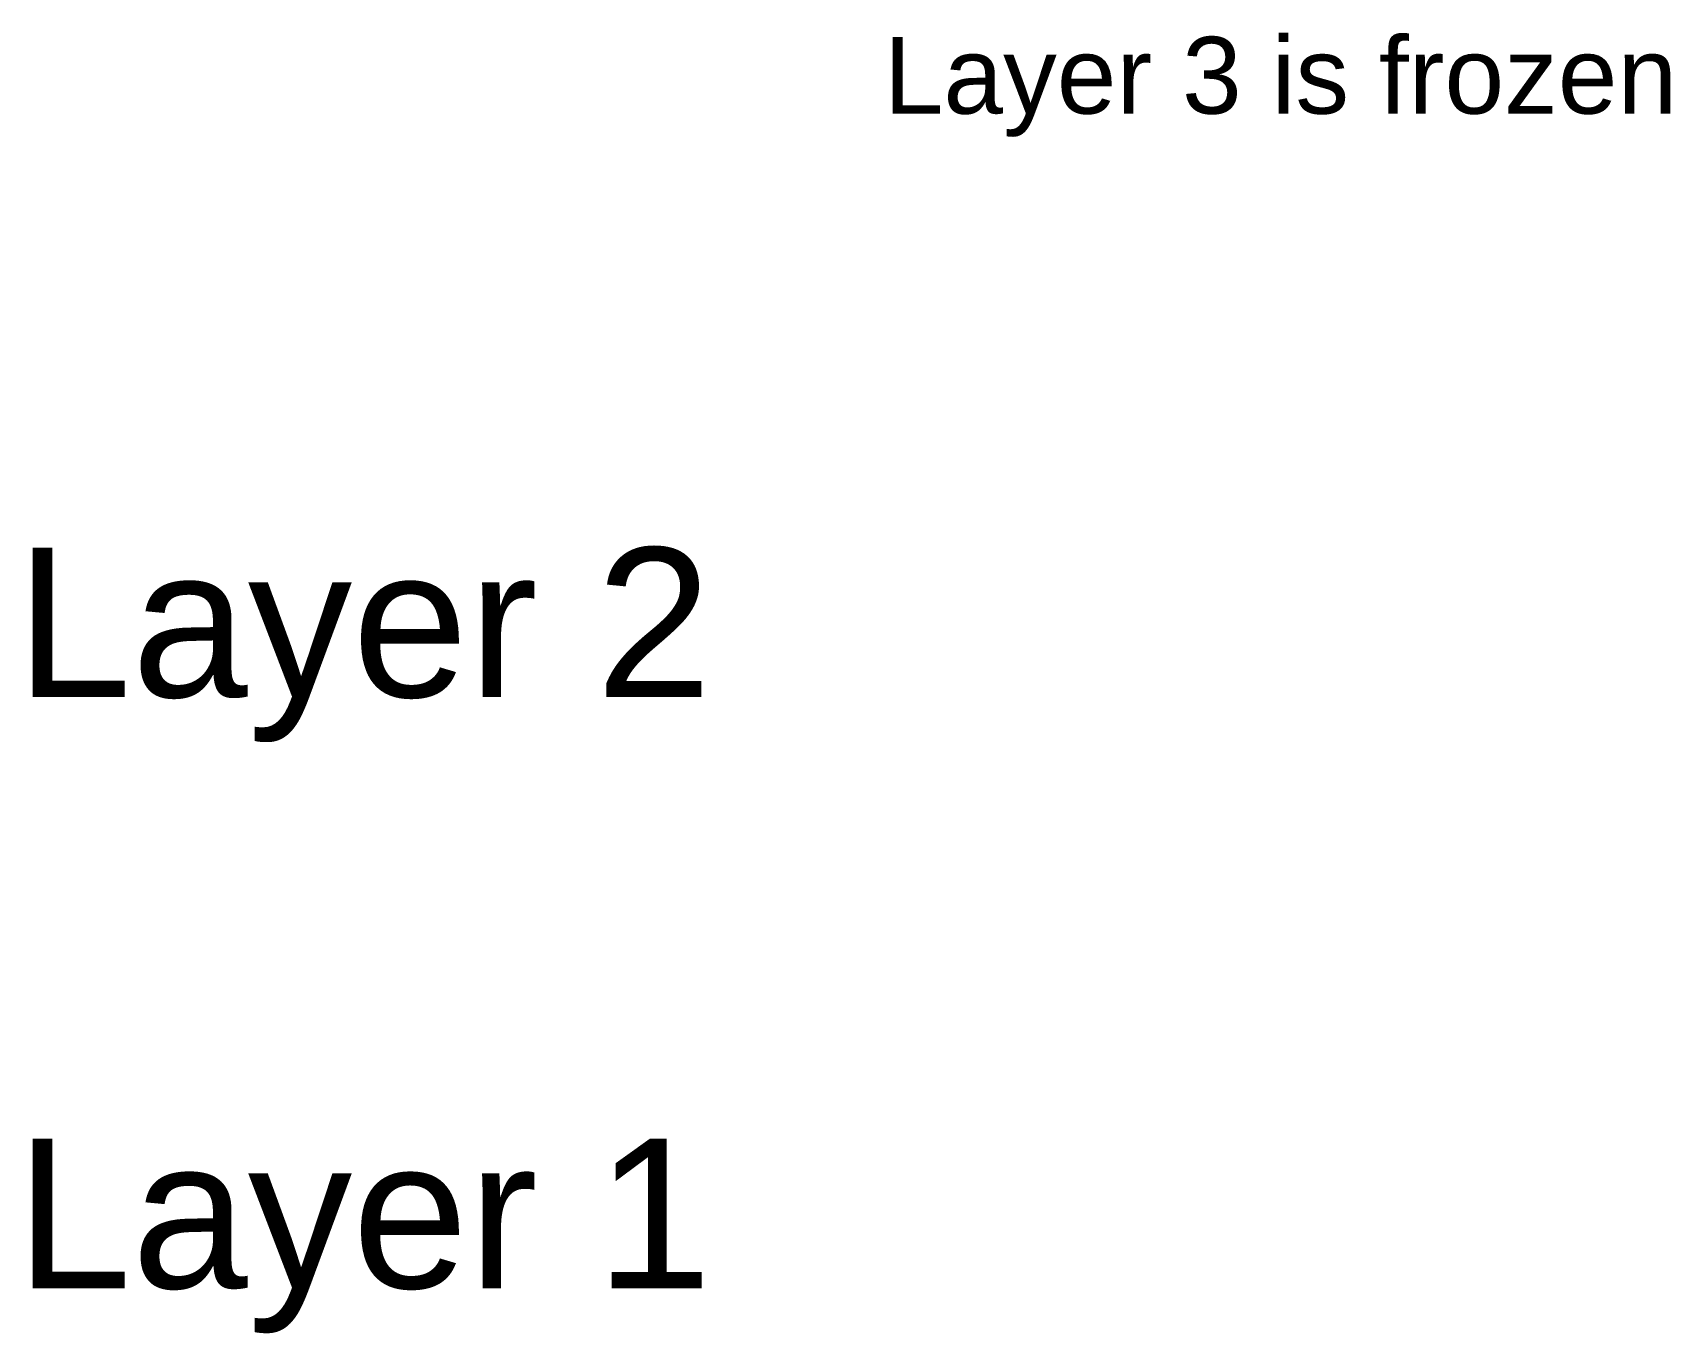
# Model space of a CAD drawing. Header units: metres. Extents: x 24 to 408, y 69 to 374.
import ezdxf

# ---------------------------------------------------------------- set-up
doc = ezdxf.new("R2010")
doc.units = ezdxf.units.M
doc.layers.add('Layer1', color=1, linetype='Continuous')
doc.layers.add('Layer2', color=3, linetype='Continuous')
doc.styles.get("Standard").update_dxf_attribs({"font": 'arial.ttf'})

msp = doc.modelspace()

# ---------------------------------------------------------------- texts
msp.add_text('Layer 3 is frozen', height=18).set_placement((223.36, 354.65))
at = {"layer": 'Layer1'}
msp.add_text('Layer 1', height=35, dxfattribs=at).set_placement((20.01, 79.45))
at = {"layer": 'Layer2'}
msp.add_text('Layer 2', height=35, dxfattribs=at).set_placement((20.01, 217.95))

doc.saveas('drawing.dxf')
